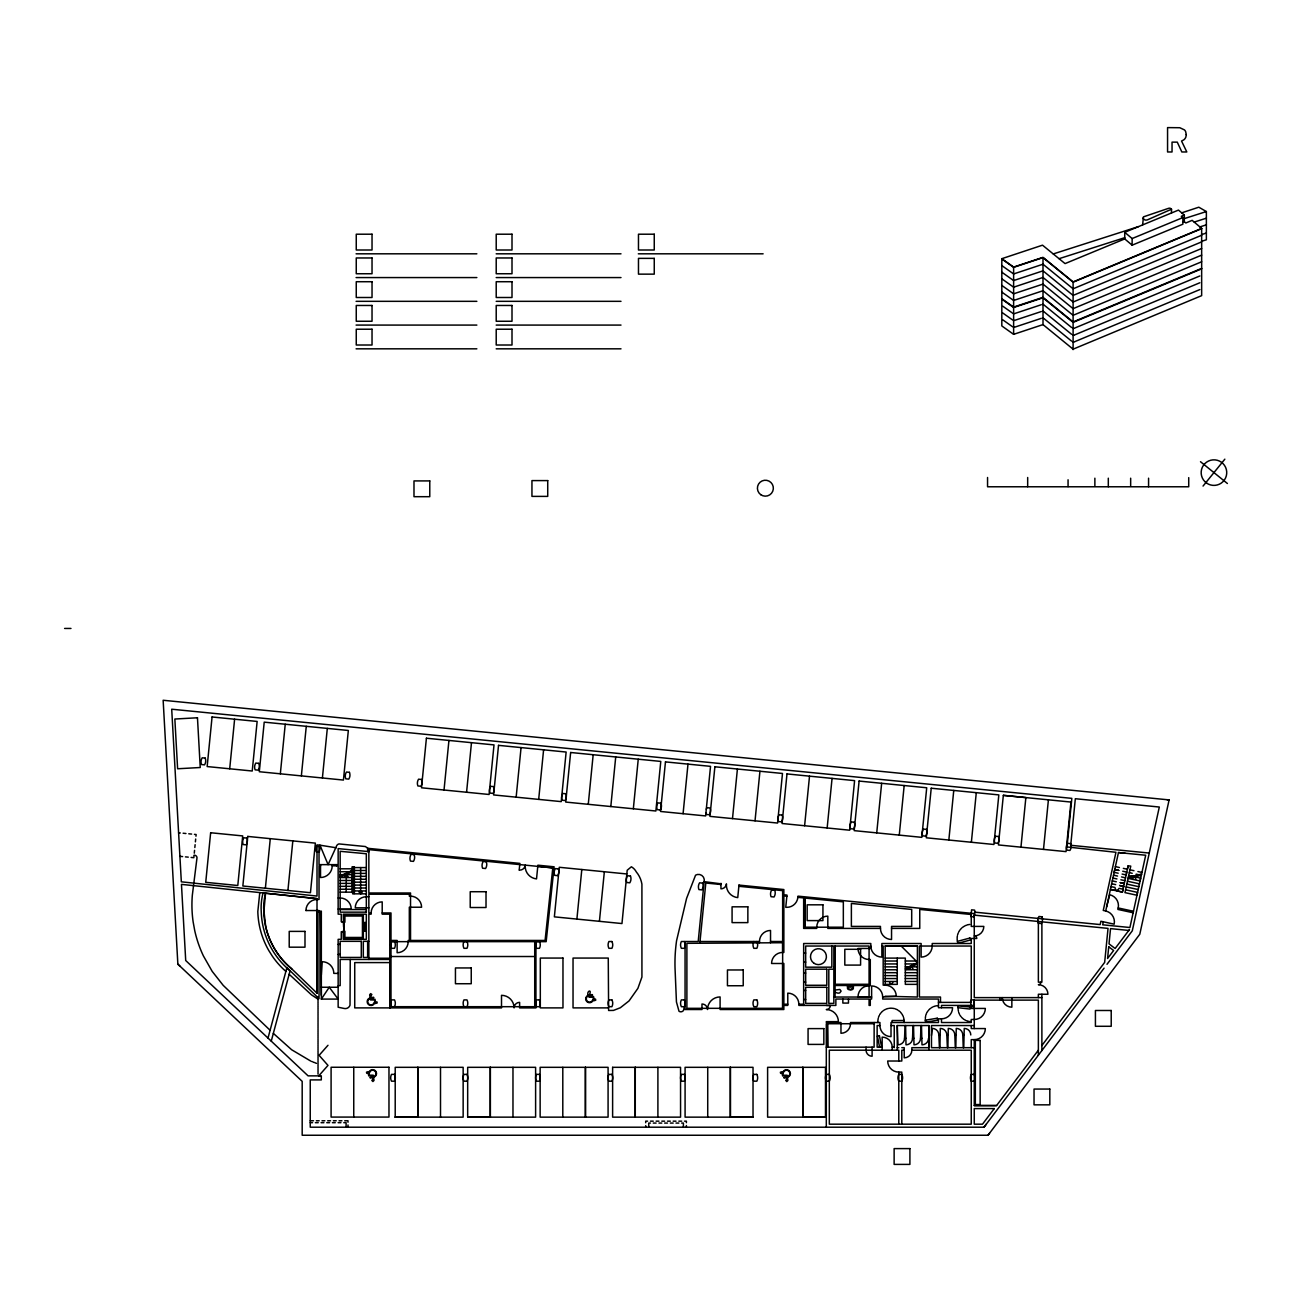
<?xml version="1.0" encoding="UTF-8"?>
<svg xmlns="http://www.w3.org/2000/svg" width="1292" height="1292" viewBox="0 0 1292 1292"><rect width="100%" height="100%" fill="white"/><g stroke="black" fill="none" stroke-linecap="round" stroke-linejoin="round"><path stroke-width="1.5" d="M305.946 910.537L319.027 910.537L319.027 998.635L290.102 970.777A79.813 79.813 0 0 1 261.275 912.717L261.113 908.26A61.951 61.951 0 0 1 263.116 892.627L265.554 893.257A59.432 59.432 0 0 0 263.633 908.26L265.732 926.816A77.375 77.375 0 0 0 277.263 953.012A77.181 77.181 0 0 0 291.782 968.887L317.008 993.209L317.008 910.537M320.529 864.639L320.529 877.51A11.66 11.66 0 0 0 332.205 865.834L332.205 864.639M368.85 849.619L368.85 892.998L410.533 892.998L410.533 940.447L545.079 940.447L552.798 867.869L368.85 849.619L368.85 851.622L367.639 851.622L367.639 848.295L519.868 863.395L519.19 870.114M395.207 1117.144L395.207 1067.321L463.15 1067.321L463.15 1117.144L395.207 1117.144L417.849 1117.144L417.849 1067.321L417.849 1117.144M467.672 1117.144L467.672 1067.321L535.615 1067.321L535.615 1117.144L467.672 1117.144L490.314 1117.144L490.314 1067.321L490.314 1117.144M562.795 1117.144L608.08 1117.144L608.08 1067.321L540.137 1067.321L540.137 1117.144L562.795 1117.144L562.795 1067.321M707.725 1117.144L707.725 1067.321M730.368 1117.144L730.368 1067.321L730.368 1117.144L753.026 1117.144L753.026 1067.321L685.083 1067.321L685.083 1117.144L753.026 1117.144M770.533 942.724L770.533 930.45A11.063 11.063 0 0 0 759.47 941.513L759.47 942.724M787.781 1004.207L783.856 1004.207L783.856 963.493L771.566 963.493A11.063 11.063 0 0 1 782.645 952.43L782.645 942.724L686.892 943.322L686.892 1008.325L782.645 1008.325L782.645 942.724M802.849 1117.144L802.849 1067.321L802.849 1117.144L825.491 1117.144L825.491 1067.321L767.61 1067.321L767.61 1117.144L825.491 1117.144M804.868 927.204L804.868 898.053L843.337 901.848L843.337 927.204L804.868 927.204L804.868 898.053M827.51 1047.182L827.51 1023.732L874.151 1023.732M835.052 984.278L835.068 946.035L869.08 946.035L869.08 984.278L835.052 984.278L835.068 946.035M901.8 1047.683L904.222 1047.683L904.222 1057.841A7.639 7.639 0 0 0 911.861 1050.202L911.861 1047.683L928.964 1047.683L928.964 1025.541L897.262 1025.541L898.005 1044.824A6.541 6.541 0 0 0 904.545 1038.284L905.094 1025.541M905.595 1025.541L905.999 1044.824A6.541 6.541 0 0 0 912.54 1038.284L913.04 1025.541M920.986 1025.541L920.534 1038.284A6.541 6.541 0 0 1 913.993 1044.824L913.541 1025.541M963.751 1047.683L964.252 1028.416A6.541 6.541 0 0 1 970.793 1034.957L970.793 1034.957M971.245 1006.694L974.265 1006.694L974.249 999.895L971.261 999.895L970.647 1001.478L971.245 1008.438L985.328 1008.438A11.063 11.063 0 0 1 974.265 1019.501L971.245 1019.501L971.245 1022.521L941.497 1022.521L941.497 1018.807A11.047 11.047 0 0 0 952.559 1007.728L938.476 1007.728L938.476 999.039L882.694 999.039L882.694 997.036A11.063 11.063 0 0 0 871.616 985.957L871.616 999.039L870.291 999.039L870.291 1005.418L869.08 1005.418L869.08 999.039L835.859 999.039L835.859 1005.418L798.86 1005.418L798.86 1004.207A11.063 11.063 0 0 0 787.781 993.144L787.781 1005.418L783.856 1005.418L783.856 1009.52L720.096 1009.52L720.096 996.939A12.565 12.565 0 0 0 707.515 1009.52A5.523 5.523 0 0 0 701.976 1003.997L701.976 1009.52L685.067 1009.52L685.067 941.513L698.197 941.513L704.124 881.645A5.814 5.814 0 0 0 697.373 874.49L695.564 875.185L686.585 898.392L676.572 940.705A158.835 158.835 0 0 0 675.07 969L676.443 1001.962L679.011 1011.265A3.278 3.278 0 0 0 683.565 1010.36L684.066 1007.889M1184.312 215.053L1181.324 216.297L1182.858 217.589L1182.858 224.21L1132.131 245.173L1132.131 238.552L1124.734 232.302L1178.466 210.095L1184.312 215.053L1184.312 221.675L1185.83 222.983L1192.145 220.351L1201.657 228.393L1201.657 295.642L1073.103 349.179L1042.999 324.599L1042.999 298.226M928.867 1050.202L928.964 1025.541M850.233 986.587L850.588 986.587M877.914 1020.26L878.253 1018.29M877.882 1022.521L877.898 1021.261M346.143 892.158L346.401 874.652L348.065 876.525M958.131 1008.341L958.179 1006.71M958.115 1009.359L958.454 1011.329M957.146 937.879L957.356 935.893M957.114 938.88L957.34 940.883M1142.612 224.921L1143.468 216.846L1168.339 208.4A3.763 3.763 0 0 1 1170.084 208.222L1171.505 209.078L1171.521 212.97M1171.521 209.207L1147.248 219.931A6.169 6.169 0 0 1 1144.954 219.995L1142.629 218.186M626.878 873.973L559.274 867.287L554.365 916.852L621.969 923.554L627.201 870.243L631.384 866.787A12.823 12.823 0 0 1 636.262 871.858A25.662 25.662 0 0 1 641.914 884.148L641.93 977.027L637.893 988.348L629.059 1000.896L620.322 1007.76L613.474 1010.409L608.613 1010.489L608.257 958.066L573.034 958.066L573.034 1007.889L608.257 1007.889M320.416 846.825L319.302 851.945L316.314 851.654A7.381 7.381 0 0 1 316.992 844.887L319.964 845.178L328.087 864.639L336.34 846.502A3.666 3.666 0 0 1 338.988 843.918L365.41 846.535L367.978 848.505L368.85 851.622L338.149 848.586L338.149 864.639L319.027 864.639L319.027 846.583L317.008 846.583L317.008 896.067L181.332 881.822L171.707 709.211L1071.827 798.359L1067.014 846.938L1115.949 852.3L1103.255 910.44L1105.71 910.989A11.095 11.095 0 0 1 1114.156 924.168L1100.881 921.261L1100.17 924.571L974.992 912.168L974.265 916.189M720.904 883.809L704.124 881.645M891.545 928.415L919.759 928.415L919.759 909.423L970.55 914.429L970.663 913.234L797.988 896.147L797.875 897.359A11.063 11.063 0 0 1 786.844 907.339L785.762 907.275L786.973 895.065L783.856 894.758L783.856 889.542L738.976 885.085L738.862 886.296L782.645 890.624L782.645 941.513L770.533 941.513M193.994 855.998L193.832 857.694L191.103 857.436M194.285 853.172L194.559 850.346M194.834 847.52L195.124 844.693M195.399 841.867L195.673 839.041M195.964 836.215L196.126 834.519L194.43 834.357M229.701 768.788L234.611 719.208M265.377 888.234L270.286 838.653M280.332 773.811L285.241 724.231M287.922 890.463L292.832 840.898M301.359 775.894L343.43 780.061L348.339 730.481L264.214 722.147L259.304 771.728L301.359 775.894L306.269 726.314M322.402 777.978L327.312 728.397M444.028 790.026L448.938 740.445M466.573 792.254L471.483 742.674M516.154 797.164L521.064 747.583M538.683 799.393L543.593 749.812M576.894 919.096L581.804 869.516M588.264 804.302L593.173 754.722M599.423 921.325L604.349 871.745M610.809 806.531L615.719 756.967M633.338 808.776L638.248 759.195M683.08 813.702L687.99 764.121M699.828 943.322L705.803 883.017L720.839 884.503M720.952 883.308L720.952 888.848A5.539 5.539 0 0 0 726.459 883.857L726.395 884.939A12.581 12.581 0 0 0 737.748 897.617L738.976 885.085M732.499 818.595L737.409 769.015M755.029 820.824L759.938 771.243M804.609 825.733L809.519 776.153M827.155 827.962L832.064 778.382M876.735 832.872L881.645 783.291M899.264 835.117L904.174 785.536M948.845 840.026L953.754 790.446M971.374 842.255L976.284 792.674M1003.335 795.355L998.425 844.936L1066.029 851.622L1070.939 802.057L1003.335 795.355L1025.864 797.584L1020.955 847.164M1043.5 849.393L1048.41 799.813M925.314 1018.225L925.605 1016.223M259.773 892.643L257.819 911.554A82.623 82.623 0 0 0 268.736 950.444L272.354 956.193A82.462 82.462 0 0 0 285.871 971.406M1114.77 869.484L1118.791 870.372L1114.77 869.484L1114.14 872.342L1118.178 873.214M1114.431 890.333L1110.409 889.445L1122.409 892.078L1123.652 886.36L1119.615 885.488L1123.652 886.36M1141.547 874.232L1128.304 877.3L1130.758 866.108L1128.126 865.834L1127.383 869.258L1123.346 868.369M1125.59 889.768L1137.574 892.401L1136.96 895.243L1124.961 892.627L1128.078 878.366L1141.321 875.282M1103.352 921.794L1102.69 924.814L1129.919 927.511L1145.697 855.239L1118.468 852.542L1105.71 910.989M1106.582 906.968L1109.747 894.775A11.111 11.111 0 0 1 1118.21 907.953L1117.887 909.439L1133.132 912.766M1128.126 865.85L1122.409 892.078L1118.371 891.189M1169.115 799.909L1139.786 934.245L988.025 1135.248L302.183 1135.248L302.183 1081.356L177.86 964.171L163.147 700.264L1169.115 799.909L1167.08 799.716M878.479 1017.305L879.271 1015.464M957.582 934.907L958.212 933.002M268.009 1038.074L286.905 967.563M271.255 1041.142L290.102 970.777L286.808 967.886M925.799 1015.237L926.526 1013.364M958.648 932.097L959.681 930.385M879.707 1014.559L880.902 1012.944M661.262 804.351L660.939 803.188L657.951 802.897A7.381 7.381 0 0 0 657.289 809.664L660.277 809.971L660.81 808.889M706.288 809.212L707.047 807.694L710.019 807.985A7.397 7.397 0 0 1 709.356 814.751L706.385 814.461L705.933 812.83M926.962 1012.46L928.076 1010.78M321.337 999.087L329.25 987.249L338.149 999.087L321.337 999.087L321.337 911.151L319.027 911.151M960.279 929.578L961.652 928.124M305.946 910.537A11.047 11.047 0 0 1 317.008 899.474L317.008 898.586L181.461 884.374L185.709 960.521L308.094 1075.865L321.304 1075.865L321.304 1079.902L310.241 1079.902L310.241 1127.205L984.003 1127.205L986.281 1124.185M988.025 1135.248L989.543 1133.245M971.245 1025.541L971.245 1028.561L985.328 1028.561A11.047 11.047 0 0 1 974.265 1039.64L974.265 1105.564L996.568 1105.564L1038.364 1050.186M1041.885 1045.519L1104.66 962.378L1108.035 928.383L974.701 915.172L973.926 916.884L970.938 916.593L971.6 909.826L974.588 910.117L975.024 911.764M1129.483 929.513L1115.141 948.489L1109.021 943.871L1110.539 928.625L1129.256 930.482M984.003 1127.205L1104.095 968.144M1107.002 964.3L1132.293 930.805L1159.312 807.032L1075.332 798.714L1070.713 845.291L1149.25 853.059M881.515 1012.153L883.066 1010.861M1203.046 486.067L1224.848 459.161M358.966 891.964L360.63 893.838L362.293 891.964M327.99 1045.276L319.108 1055.338L327.99 1065.399L319.108 1075.461M344.738 876.525L346.401 874.652M892.885 982.501L891.222 984.375L889.558 982.501M909.697 968.774L911.361 966.901L913.024 968.774M928.706 1010.021L930.159 1008.616M962.411 927.462L964.058 926.332M1118.436 889.284L1116.401 890.753L1115.19 888.557M1132.664 878.302L1134.699 876.832L1140.691 878.14L1140.077 880.982L1128.078 878.366M930.967 1008.035L932.695 1006.985M964.946 925.831L966.804 925.088M883.841 1010.231L885.634 1009.31M905.321 968.645L917.401 962.815L905.321 968.645L905.321 958.099L885.182 958.115M917.401 984.359L905.321 984.359L905.321 969.775L917.401 963.929M352.102 870.614L340.167 876.202L352.102 870.614L352.102 866.803L354.396 866.803L354.379 893.838L366.33 893.838M340.167 877.316L352.102 871.729L352.102 892.158L340.167 892.158M1201.657 228.393L1073.103 281.914L1042.999 257.35L1013.622 267.073L1001.817 258.691L1001.817 325.939L1013.622 334.337L1042.999 324.599M1001.817 258.965L1013.622 267.347L1042.999 257.625L1073.103 282.189L1201.657 228.668M1201.657 235.257L1073.103 288.794L1042.999 264.214L1013.622 273.952L1001.817 265.571M1201.657 241.879L1073.103 295.416L1042.999 270.835L1013.622 280.574L1001.817 272.192M1201.657 248.5L1073.103 302.021L1042.999 277.457L1013.622 287.195L1001.817 278.797M1201.657 255.138L1073.103 308.659L1042.999 284.095L1013.622 293.833L1001.817 285.435M1201.657 261.775L1073.103 315.313L1042.999 290.732L1013.622 300.471L1001.817 292.073M1201.657 268.397L1073.103 321.918L1042.999 297.354L1042.999 257.625M1001.817 299.146L1013.622 307.528L1042.999 297.806L1073.103 322.37L1201.657 268.849M1073.7 328.491L1072.602 328.329M1074.298 328.233L1199.864 275.955M1073.7 335.306L1072.602 335.145M1074.298 335.048L1199.864 282.754M1073.7 342.105L1072.602 341.96M1074.298 341.863L1199.864 289.57M1132.131 245.173L1124.734 238.923L1065.06 263.6L1042.515 245.173L1001.817 258.691M1132.131 238.552L1182.858 217.589M1182.858 222.289L1184.312 221.675M933.615 1006.613L935.521 1005.967M1201.528 234.643L1206.373 233.028M1001.817 298.694L1013.622 307.076L1042.999 297.354M1014.834 313.488L1041.158 304.767M1014.236 313.698L1013.089 313.52M1014.834 320.303L1041.158 311.582M1014.236 320.513L1013.089 320.335M1042.386 311.178L1043.5 311.388M1014.834 327.118L1041.158 318.397M1014.236 327.312L1013.089 327.151M1181.696 212.841L1198.814 207.205L1206.373 211.549L1206.373 239.779L1201.657 241.297M1042.386 304.363L1043.5 304.573M1042.386 317.993L1043.5 318.187M1053.255 253.943L1138.478 226.617M1059.052 258.691L1124.734 237.68M1184.312 218.606L1206.373 211.549M1194.196 222.079L1206.373 218.186M1199.897 226.907L1206.389 224.824M967.756 924.781L969.727 924.442M886.554 1008.907L888.508 1008.406M1128.304 877.284L1141.547 874.199M370.885 995.809L371.854 994.501L370.659 993.613L369.673 994.759L370.481 999.943L374.405 999.976L375.374 1003.529L377.199 1002.963L376.925 1001.849L375.633 1002.124L374.922 999.217L371.321 999.201L371.095 998.07L373.856 997.456L370.965 997.44L370.626 995.825M372.92 1079.337L371.821 1080.435L372.92 1081.533L374.034 1080.435L373.226 1075.202L369.302 1075.186L368.333 1071.617L366.492 1072.182L366.767 1073.297L368.058 1073.022L368.785 1075.929L372.387 1075.945L372.613 1077.076L369.851 1077.706L372.742 1077.706L373.065 1079.321M786.796 1079.385L785.697 1080.37L786.796 1081.598L787.91 1080.483L787.103 1075.251L783.162 1075.235L782.193 1071.682L780.368 1072.231L780.643 1073.361L781.935 1073.071L782.645 1075.978L786.263 1075.994L786.489 1077.124L783.727 1077.754L786.618 1077.754L786.941 1079.385M936.522 1005.838L938.476 1005.628M889.494 1008.244L891.496 1008.164M321.337 974.911L322.144 961.716A11.66 11.66 0 0 1 333.82 973.393L338.149 973.393M356.091 253.813L476.861 253.813M496.193 253.813L621 253.813M638.313 253.813L763.12 253.813M356.091 277.57L476.861 277.57M496.193 277.57L621 277.57M356.091 301.327L476.861 301.327M496.193 301.327L621 301.327M356.091 325.083L476.861 325.083M496.193 325.083L621 325.083M356.091 348.824L476.861 348.824M496.193 348.824L621 348.824M64.6 628.445L70.979 628.445M320.529 865.834L319.027 865.834L319.027 899.474L317.008 899.474M332.205 865.834L338.149 865.834L338.149 914.171L341.266 914.171L341.266 921.713L343.607 921.713L343.93 931.774M354.379 867.578L366.33 867.578M340.167 868.805L352.102 868.805M354.379 870.501L366.33 870.501M340.167 871.729L349.728 871.729M354.379 873.408L366.33 873.408M340.167 874.652L343.494 874.652M345.868 874.652L352.102 874.652M354.379 876.331L366.33 876.331M340.167 877.559L352.102 877.559M354.379 879.254L366.33 879.254M340.167 880.482L352.102 880.482M354.379 882.161L366.33 882.161M340.167 883.405L352.102 883.405M354.379 885.085L366.33 885.085M340.167 886.328L352.102 886.328M354.379 888.008L366.33 888.008M340.167 889.235L352.102 889.235M354.379 890.931L366.33 890.931M368.85 896.745L366.33 896.745A11.047 11.047 0 0 0 355.268 907.824L368.85 907.824M338.149 897.988L340.167 897.988A11.063 11.063 0 0 1 351.23 909.067L338.149 909.067M340.167 909.568L366.33 909.568M319.027 911.942L320.529 911.942L321.337 995.244M368.85 958.244L389.78 958.244L389.78 914.171L382.206 914.171L382.206 901.881A11.063 11.063 0 0 0 371.127 912.959L368.85 912.959L368.85 894.209L409.322 894.209L409.322 896.163L410.533 896.163A11.063 11.063 0 0 1 421.596 907.226L409.322 907.226L409.322 940.447L408.191 940.447L408.191 941.658A11.063 11.063 0 0 1 397.129 952.721L397.129 940.447L390.991 940.447L390.991 912.959L382.206 912.959M343.188 922.213L341.669 921.713M344.043 922.213L344.899 922.213L344.899 916.028L362.454 916.028L362.454 937.459L344.899 937.459L344.899 931.274L344.043 931.274M364.328 922.73L365.361 922.73M343.607 926.978L343.284 914.171L366.33 914.171L366.33 939.332L343.284 939.332L343.188 931.274L341.669 931.774M880.466 928.415L880.466 926.412L851.38 926.412L851.38 903.463L911.7 909.439L911.7 926.412L891.545 926.412L891.545 939.494A11.063 11.063 0 0 1 880.466 928.415L827.817 928.415L827.817 916.141A11.063 11.063 0 0 0 816.738 927.204L816.738 928.415L803.656 928.415L803.656 897.924L797.875 897.359M364.328 930.773L365.361 930.773M343.284 931.774L341.266 931.774L341.266 939.332L338.149 939.332L338.149 985.618L340.167 985.618L340.167 959.455L389.78 959.455L389.78 1007.905M368.85 941.335L363.31 941.335L363.31 957.437L368.85 957.437M759.47 941.513L700.022 941.513L700.022 942.724M338.149 944.355L340.167 944.355M882.694 997.036L896.26 996.229A11.063 11.063 0 0 0 885.182 985.166L885.182 946.002L917.401 946.019L917.401 997.036L885.182 996.229M1041.885 997.618L974.265 997.618L974.265 913.46L971.245 913.46L971.245 926.412L983.826 926.412A9.561 9.561 0 0 1 974.265 935.957A2.519 2.519 0 0 1 976.784 938.476L971.245 938.476L971.245 943.515L932.21 943.515L932.194 946.035A11.063 11.063 0 0 1 921.131 957.097L921.131 943.515L881.871 943.515L881.871 957.097A11.063 11.063 0 0 1 870.808 946.035L870.291 948.441L858.001 948.441A11.063 11.063 0 0 0 869.08 959.52L870.291 959.52L870.291 985.715L869.08 985.715A11.063 11.063 0 0 0 858.017 996.778L870.291 997.036M881.871 946.035L883.179 946.035L883.179 985.166L885.182 985.166M885.182 946.035L917.401 946.035M782.645 952.43L783.856 952.43L783.856 895.97L786.86 896.26M803.656 953.076L805.675 953.076M338.149 954.417L340.167 954.417M390.991 956.516L534.726 956.516M905.321 961.006L917.401 961.006M885.182 961.022L897.262 961.022M803.656 962.136L805.675 962.136M885.182 963.945L897.262 963.945M905.321 963.929L915.075 963.929M885.182 966.868L897.262 966.868M905.321 966.852L909.035 966.852M911.361 966.852L917.401 966.852M885.182 969.791L897.262 969.791M905.321 969.775L917.401 969.775M885.182 972.698L897.262 972.698M905.321 972.682L917.401 972.682M803.656 973.086L805.675 973.086M885.182 975.622L897.262 975.622M905.321 975.605L917.401 975.605M885.182 978.545L897.262 978.545M905.321 978.529L917.401 978.529M885.182 981.468L897.262 981.468M905.321 981.452L917.401 981.452M803.656 982.146L805.675 982.146M885.182 984.375L897.262 984.375L897.262 958.115M321.337 987.249L338.149 987.249M835.068 990.06L839.865 989.446L841.092 991.126L839.865 992.789A3.682 3.682 0 0 1 837.329 992.999L835.068 992.175M803.656 990.447L805.675 990.447M871.616 997.036L833.857 997.036L835.068 997.036L835.068 985.489L869.08 985.489L869.08 997.036M803.656 999.507L805.675 999.507M938.476 1002.398L971.245 1002.398L971.245 946.035L919.403 946.035L919.403 997.036L940.495 997.036L940.495 1002.398M798.86 1004.207L803.656 1004.207M974.265 1005.418L941.497 1005.418L941.497 1007.728M941.497 1018.807L938.476 1018.807L938.476 1022.521L891.012 1022.521L891.012 1036.62A11.063 11.063 0 0 1 879.933 1025.541L879.933 1022.521L850.507 1022.521L850.507 1023.732A9.545 9.545 0 0 1 840.963 1033.277L840.963 1022.521L827.51 1022.521L827.51 1021.649M879.933 1025.541L877.139 1025.541L877.139 1047.182L882.161 1047.182M891.012 1025.541L894.242 1025.541L894.242 1047.683M974.265 1025.541L931.484 1025.541L931.484 1047.683L974.265 1047.683M931.484 1035.457L932.291 1028.416A6.541 6.541 0 0 1 938.832 1034.957L940.285 1034.957M939.93 1047.683L940.285 1028.416A6.541 6.541 0 0 1 946.826 1034.957L948.28 1034.957M947.876 1047.683L948.28 1028.416A6.541 6.541 0 0 1 954.82 1034.957L956.258 1034.957M955.805 1047.683L956.258 1028.416A6.541 6.541 0 0 1 962.798 1034.957L964.252 1034.957M904.545 1038.284L905.999 1038.284M912.54 1038.284L913.993 1038.284M920.534 1038.284L921.987 1038.284M928.528 1038.284L928.528 1038.284A6.541 6.541 0 0 1 921.987 1044.824L921.487 1025.541M974.265 1039.64L971.245 1039.64L971.245 1047.683M826.299 1047.182L874.119 1047.182L874.151 1022.521M882.161 1050.202L882.161 1037.121A10.061 10.061 0 0 1 892.223 1047.182L894.242 1047.182M897.262 1047.683L898.78 1047.683M904.222 1050.202L901.8 1050.202L901.8 1061.023L887.701 1061.023A11.063 11.063 0 0 0 898.78 1072.102L901.8 1072.102L901.8 1124.185M911.861 1050.202L971.245 1050.202L971.245 1124.185L829.319 1124.185L829.319 1050.202L898.78 1050.202L898.78 1061.023M974.265 1105.564L996.568 1105.564M310.241 1120.762L313.504 1120.762M316.346 1120.762L319.172 1120.762M322.015 1120.762L324.857 1120.762M327.7 1120.762L330.542 1120.762M333.384 1120.762L336.227 1120.762M339.069 1120.762L341.912 1120.762M344.738 1120.762L348 1120.762L348 1122.231M647.599 1121.165L645.709 1121.165L645.709 1122.764M650.441 1121.165L653.268 1121.165M656.11 1121.165L658.952 1121.165M661.795 1121.165L664.637 1121.165M667.48 1121.165L670.322 1121.165M673.164 1121.165L676.007 1121.165M678.833 1121.165L681.675 1121.165M684.518 1121.165L686.391 1121.165L686.391 1122.683M310.241 1122.683L312.535 1122.683M315.377 1122.683L318.22 1122.683M321.062 1122.683L323.904 1122.683M326.747 1122.683L329.589 1122.683M332.415 1122.683L335.258 1122.683M338.1 1122.683L340.943 1122.683M343.785 1122.683L346.095 1122.683L346.095 1126.43M650.441 1123.071L648.729 1123.071L648.729 1127.205M653.268 1123.071L656.11 1123.071M658.952 1123.071L661.795 1123.071M664.637 1123.071L667.48 1123.071M670.322 1123.071L673.164 1123.071M676.007 1123.071L678.833 1123.071M681.675 1123.071L683.387 1123.071L683.387 1126.818M519.432 870.13L519.739 870.13A5.539 5.539 0 0 0 525.246 865.139L525.198 866.383A12.581 12.581 0 0 0 536.535 878.899L537.892 865.188L554.123 866.803L546.161 941.658L535.938 941.658L535.938 1007.905L519.626 1007.905L519.626 1002.366A5.523 5.523 0 0 0 514.087 1007.905A12.565 12.565 0 0 0 501.506 995.324L501.506 1007.905L354.735 1007.889L354.735 962.588L389.958 962.588L389.958 1007.889M1118.468 852.542L1125.057 853.204M183.125 833.227L185.951 833.518M188.777 833.792L191.604 834.067M185.45 856.871L188.277 857.145M179.911 856.321L182.624 856.596M537.779 866.383L552.798 867.885M178.587 832.775L180.299 832.952M969.614 1021.439L971.245 1021.617M968.612 1021.342L966.707 1020.745M319.964 845.178L336.211 847.778M892.497 1008.244L894.484 1008.6M1115.384 866.641L1119.421 867.513M1129.935 869.807L1133.972 870.695M1137.913 871.551L1141.934 872.439M1129.321 872.665L1132.212 873.295M1122.732 871.228L1126.769 872.1L1126.139 874.959L1122.102 874.07M1136.136 874.151L1139.027 874.781M1128.691 875.524L1132.406 876.331M1113.526 875.185L1117.548 876.073M1121.488 876.929L1125.51 877.817M1112.897 878.043L1116.934 878.931M1120.858 879.787L1124.896 880.659M1127.448 881.225L1139.447 883.841M1112.267 880.902L1116.304 881.774M1126.834 884.067L1138.817 886.7M1111.653 883.744L1115.69 884.632M1126.204 886.926L1138.204 889.542M1111.023 886.603L1115.061 887.475M1119.001 888.331L1123.023 889.219M1118.21 907.953L1133.455 911.28M310.855 1061.136L291.669 1049.766L273.339 1033.374M311.792 1061.507L312.729 1061.879M315.523 1062.993L316.475 1063.364M313.665 1062.25L314.602 1062.622M895.421 1008.939L897.278 1009.714M964.01 1019.388L965.754 1020.405M318.026 999.152L311.485 994.856L289.166 974.281M898.118 1010.279L899.749 1011.442M1002.834 306.236L1012.121 312.825M1002.834 313.035L1012.121 319.641M1002.834 319.851L1012.121 326.456M1200.494 461.712L1227.4 483.499M1044.001 304.977L1071.601 327.506M1044.001 311.792L1071.601 334.321M1044.001 318.607L1071.601 341.136M961.7 1017.466L963.186 1018.839M177.86 964.171L179.976 966.174M270.093 1030.273L223.209 985.376L212.195 971.374L203.393 955.902A119.042 119.042 0 0 1 194.737 930.66L193.138 921.89A118.896 118.896 0 0 1 192.33 895.211L196.901 858.631A2.681 2.681 0 0 0 194.075 855.191M901.17 946.035L917.401 962.249M900.427 1012.185L901.751 1013.703M959.875 1015.076L961.038 1016.723M902.252 1014.575L903.189 1016.352M1134.699 876.832L1135.91 879.028M958.648 1012.314L959.439 1014.172M903.496 1017.305L903.98 1019.243M588.167 995.26L588.248 995.825A3.311 3.311 0 0 0 587.472 1001.413A3.311 3.311 0 0 0 592.818 999.588L593.351 999.717A3.86 3.86 0 0 1 587.069 1001.801A3.86 3.86 0 0 1 588.167 995.26M904.077 1020.244L904.19 1021.504M925.363 1019.226L925.508 1021.181M827.51 1023.732L827.817 1047.182M833.857 967.175L833.857 969.178L828.818 969.178L828.818 1003.399L833.857 1003.399L833.857 946.035L805.675 946.035L805.675 967.175L831.838 967.175L831.838 946.035M1188.721 477.636L1188.721 486.777L987.556 486.777L987.556 477.491M1148.572 478.185L1148.572 486.729M1130.661 478.202L1130.661 485.792M1124.734 232.302L1124.734 238.923M1108.31 478.185L1108.31 486.729M1094.873 478.202L1094.873 485.792M1073.103 282.189L1073.103 322.37M1073.103 322.806L1073.103 349.631M1068.064 479.784L1068.064 486.616M1041.885 921.826L1041.885 982.178L1038.364 982.178L1038.364 921.487M1041.885 994.259L1041.885 1050.541M1038.364 997.618L1038.364 994.259L1047.925 994.259A9.561 9.561 0 0 0 1038.364 984.698A2.519 2.519 0 0 0 1040.884 982.178M1038.364 1055.209L1038.364 1000.121L974.265 1000.137L974.265 1028.561M1027.673 477.491L1027.673 486.713M1013.622 267.347L1013.622 307.076M1013.622 307.964L1013.622 334.337M1011.846 997.618L1011.846 1007.179A9.561 9.561 0 0 1 1002.285 997.618L1002.269 997.876A2.519 2.519 0 0 1 999.782 1000.121L999.782 997.618M970.647 1001.478L970.647 1002.398M963.251 1047.683L962.798 1034.957M955.305 1047.683L954.82 1034.957M947.375 1047.683L946.826 1034.957M939.429 1047.683L938.832 1034.957M904.19 1022.521L904.19 1020.518L892.11 1020.518L892.11 1022.521M898.78 1072.102L898.78 1124.185M897.262 1025.541L897.262 1050.202M892.223 1047.182L892.223 1050.202M872.1 1047.182L872.1 1056.242A6.04 6.04 0 0 1 866.06 1050.202L866.06 1047.182M870.808 946.035L870.808 943.515L803.656 943.515L803.656 1005.418M853.431 985.489L853.318 988.461A1.89 1.89 0 0 1 852.752 989.284L852.478 989.462A4.199 4.199 0 0 1 850.411 990.011L848.359 989.462A1.873 1.873 0 0 1 847.52 988.461L847.391 985.489M848.473 999.039L848.473 1003.077L842.852 1003.077L842.852 999.039M826.299 1005.418L830.336 1005.547A4.021 4.021 0 0 1 826.299 1009.569A12.064 12.064 0 0 1 838.379 1021.649L826.299 1021.649L826.299 1022.521M826.299 1023.732L826.299 1127.205M782.645 963.493L782.645 1008.325M686.391 1125.526L686.391 1127.06M657.903 1067.321L657.903 1117.144M645.709 1125.607L645.709 1127.205M512.972 1067.321L512.972 1117.144M440.507 1067.321L440.507 1117.144M371.127 912.959L371.127 914.171L368.85 914.171L368.85 959.455M367.639 941.335L367.639 957.437M365.361 922.391L365.361 931.096M364.328 922.391L364.328 931.096M360.63 867.578L360.63 893.838M353.75 1067.257L353.75 1117.079M350.261 959.455L350.019 1005.192A4.942 4.942 0 0 1 344.253 1008.487L338.149 1007.227L338.149 985.893M348 1124.961L348 1126.43M336.534 864.639L336.534 865.834M320.028 1075.865L318.817 1075.865M318.026 996.649L318.026 997.65M318.026 998.668L318.026 999.669M318.026 1000.686L318.026 1001.688M318.026 1002.689L318.026 1003.69M318.026 1004.708L318.026 1005.709M318.026 1006.71L318.026 1007.728M318.026 1008.729L318.026 1009.73M318.026 1010.748L318.026 1011.749M318.026 1012.75L318.026 1013.768M318.026 1014.769L318.026 1015.77M318.026 1016.788L318.026 1017.789M318.026 1018.79L318.026 1019.808M318.026 1020.809L318.026 1021.811M318.026 1022.828L318.026 1023.829M318.026 1024.831L318.026 1025.848M318.026 1026.849L318.026 1027.851M318.026 1028.868L318.026 1029.869M318.026 1030.871L318.026 1031.872M318.026 1032.889L318.026 1033.891M318.026 1034.892L318.026 1035.909M318.026 1036.911L318.026 1037.912M318.026 1038.929L318.026 1039.931M318.026 1040.932L318.026 1041.95M318.026 1042.951L318.026 1043.952M318.026 1044.97L318.026 1045.971M318.026 1046.972L318.026 1047.99M318.026 1048.991L318.026 1049.992M318.026 1051.01L318.026 1052.011M318.026 1053.012L318.026 1054.03M318.026 1055.031L318.026 1056.032M318.026 1057.05L318.026 1058.051M318.026 1059.052L318.026 1060.054M318.026 1061.071L318.026 1062.072M318.026 1063.09L318.026 1064.091M318.026 1065.092L318.026 1066.11M318.026 1067.111L318.026 1068.113M318.026 1069.114L318.026 1070.131M318.026 1071.133L318.026 1072.134M318.026 1073.151L318.026 1074.153M317.008 993.209L317.008 898.699L265.554 893.257L263.794 912.572A77.278 77.278 0 0 0 291.782 968.887M394.496 1006.694A7.381 7.381 0 0 0 394.496 999.895L391.508 999.895A7.381 7.381 0 0 0 391.508 1006.694M466.961 1006.694A7.381 7.381 0 0 0 466.961 999.895L463.973 999.895A7.381 7.381 0 0 0 463.973 1006.694M660.939 803.188A7.381 7.381 0 0 1 660.277 809.971M756.837 941.513A7.381 7.381 0 0 1 756.837 948.312L753.85 948.312A7.381 7.381 0 0 1 753.85 941.513M585.438 1067.321L585.438 1117.144L585.438 1067.321M612.618 1067.321L612.618 1117.144L680.561 1117.144L680.545 1067.321L612.618 1067.321M635.26 1067.321L635.26 1117.144L635.26 1067.321M592.414 994.678L589.637 995.292L589.879 996.423L593.48 996.439L594.191 999.346L595.483 999.071L595.757 1000.186L593.932 1000.751L592.963 997.198L589.023 997.182C584.856 991.626 592.527 987.912 589.507 994.662L592.414 994.678M848.053 987.33L848.666 988.864A3.553 3.553 0 0 0 852.171 988.864L852.171 986.523L848.053 987.33M1186.25 134.594L1185.911 136.871A6.234 6.234 0 0 1 1183.86 139.811L1181.55 141.054L1186.815 151.971L1181.841 151.971L1177.27 142.136L1172.038 142.136L1172.038 151.971L1167.564 151.971L1167.564 127.601L1179.822 127.73L1184.473 129.911A6.056 6.056 0 0 1 1185.652 131.639L1186.25 134.594M212.066 716.979L207.156 766.56L252.231 771.017L257.14 721.437L212.066 716.979M210.644 832.742L205.735 882.323L237.793 885.504L242.702 835.924L210.644 832.742M247.757 836.425L242.848 886.005L310.451 892.707L315.361 843.127L247.757 836.425M426.408 738.216L421.499 787.781L489.103 794.483L494.012 744.903L426.408 738.216M498.518 745.355L493.609 794.935L561.229 801.621L566.138 752.041L498.518 745.355M570.644 752.493L565.735 802.074L655.868 811.005L660.777 761.424L570.644 752.493M665.461 761.892L660.551 811.473L705.626 815.93L710.535 766.35L665.461 761.892M714.88 766.786L709.954 816.366L777.574 823.052L782.484 773.472L714.88 766.786M786.99 773.924L782.08 823.505L849.684 830.207L854.593 780.626L786.99 773.924M859.099 781.062L854.19 830.643L921.794 837.345L926.719 787.765L859.099 781.062M931.225 788.217L926.299 837.797L993.919 844.483L998.829 794.903L931.225 788.217M1108.73 946.81L1107.567 958.519L1113.623 950.492L1108.73 946.81M970.292 1007.082L970.05 1009.084L958.066 1007.695L958.293 1005.709L970.292 1007.082M994.291 1108.584L982.501 1124.185L974.265 1124.185L974.265 1108.584L994.291 1108.584M969.969 938.008L957.34 941.4L957.856 943.338L970.502 939.962L969.969 938.008M879.4 1035.667L877.429 1036.055L879.513 1046.924L881.483 1046.536L879.4 1035.667M937.265 1018.209L925.347 1020.212L925.67 1022.198L937.588 1020.196L937.265 1018.209M197.466 717.771L174.856 719.03L177.618 768.772L200.244 767.513L197.466 717.771M372.031 234.207L356.253 234.207L356.253 250.002L372.031 250.002L372.031 234.207M512.003 234.207L496.209 234.207L496.209 250.002L512.003 250.002L512.003 234.207M654.253 234.207L638.474 234.207L638.474 250.002L654.253 250.002L654.253 234.207M372.031 257.964L356.253 257.964L356.253 273.743L372.031 273.743L372.031 257.964M512.003 257.964L496.209 257.964L496.209 273.743L512.003 273.743L512.003 257.964M654.253 258.368L638.474 258.368L638.474 274.146L654.253 274.146L654.253 258.368M372.031 281.721L356.253 281.721L356.253 297.499L372.031 297.499L372.031 281.721M512.003 281.721L496.209 281.721L496.209 297.499L512.003 297.499L512.003 281.721M372.031 305.461L356.253 305.461L356.253 321.256L372.031 321.256L372.031 305.461M512.003 305.461L496.209 305.461L496.209 321.256L512.003 321.256L512.003 305.461M372.031 329.218L356.253 329.218L356.253 345.012L372.031 345.012L372.031 329.218M512.003 329.218L496.209 329.218L496.209 345.012L512.003 345.012L512.003 329.218M547.727 480.592L531.949 480.592L531.949 496.386L547.727 496.386L547.727 480.592M429.768 480.915L413.989 480.915L413.989 496.693L429.768 496.693L429.768 480.915M353.846 867.336L352.635 867.336L352.635 893.838L353.846 893.838L353.846 867.336M486.018 891.722L470.223 891.722L470.223 907.517L486.018 907.517L486.018 891.722M822.939 904.82L807.161 904.82L807.161 920.598L822.939 920.598L822.939 904.82M747.858 906.822L732.08 906.822L732.08 922.617L747.858 922.617L747.858 906.822M366.33 912.152L340.167 912.152L340.167 851.315L366.33 853.754L366.33 912.152M363.31 915.172L344.043 915.172L344.043 938.315L363.31 938.315L363.31 915.172M304.993 931.387L289.214 931.387L289.214 947.181L304.993 947.181L304.993 931.387M361.292 941.335L340.167 941.335L340.167 957.437L361.292 957.437L361.292 941.335M394.496 941.513L391.508 941.513A7.381 7.381 0 0 0 391.508 948.312L394.496 948.312A7.381 7.381 0 0 0 394.496 941.513M466.961 941.513L463.973 941.513A7.381 7.381 0 0 0 463.973 948.312L466.961 948.312A7.397 7.397 0 0 0 466.961 941.513M539.442 941.513L536.438 941.513A7.381 7.381 0 0 0 536.438 948.312L539.442 948.312A7.381 7.381 0 0 0 539.442 941.513M611.907 941.513L608.92 941.513A7.381 7.381 0 0 0 608.92 948.312L611.907 948.312A7.381 7.381 0 0 0 611.907 941.513M684.372 941.513L681.385 941.513A7.381 7.381 0 0 0 681.385 948.312L684.372 948.312A7.397 7.397 0 0 0 684.372 941.513M534.726 941.642L390.991 941.658L390.991 1006.694L534.726 1006.694L534.726 941.642M860.585 949.297L844.807 949.297L844.807 965.092L860.585 965.092L860.585 949.297M562.973 958.066L540.314 958.066L540.314 1007.889L562.973 1007.889L562.973 958.066M471.241 967.95L455.446 967.95L455.446 983.729L471.241 983.729L471.241 967.95M826.815 969.178L805.675 969.178L805.675 985.279L826.799 985.279L826.799 969.178M743.223 969.969L727.444 969.969L727.444 985.748L743.223 985.748L743.223 969.969M826.815 987.298L805.675 987.298L805.675 1003.399L826.799 1003.399L826.799 987.298M539.442 999.895L536.438 999.895A7.381 7.381 0 0 0 536.438 1006.694L539.442 1006.694A7.381 7.381 0 0 0 539.442 999.895M611.907 999.895L608.92 999.895A7.381 7.381 0 0 0 608.92 1006.694L611.907 1006.694A7.381 7.381 0 0 0 611.907 999.895M684.372 999.895L681.385 999.895A7.381 7.381 0 0 0 681.385 1006.694L684.372 1006.694A7.381 7.381 0 0 0 684.372 999.895M756.837 999.895L753.85 999.895A7.381 7.381 0 0 0 753.85 1006.694L756.837 1006.694A7.381 7.381 0 0 0 756.837 999.895M1111.217 1010.489L1095.422 1010.489L1095.422 1026.284L1111.217 1026.284L1111.217 1010.489M823.844 1028.61L808.065 1028.61L808.065 1044.404L823.844 1044.404L823.844 1028.61M980.143 1040.399L975.331 1040.399L975.331 1104.563L980.143 1104.563L980.143 1040.399M388.973 1067.257L331.091 1067.257L331.091 1117.079L388.973 1117.079L388.973 1067.257M829.319 1074.379L826.315 1074.379A7.381 7.381 0 0 0 826.315 1081.178L829.319 1081.178A7.381 7.381 0 0 0 829.319 1074.379M901.784 1074.379L898.78 1074.379A7.381 7.381 0 0 0 898.78 1081.178L901.784 1081.178A7.364 7.364 0 0 0 901.784 1074.379M974.249 1074.379L971.261 1074.379A7.381 7.381 0 0 0 971.261 1081.178L974.249 1081.178A7.381 7.381 0 0 0 974.249 1074.379M394.496 1074.379L391.508 1074.379A7.381 7.381 0 0 0 391.508 1081.178L394.496 1081.178A7.364 7.364 0 0 0 394.496 1074.379M466.961 1074.379L463.973 1074.379A7.381 7.381 0 0 0 463.973 1081.178L466.961 1081.178A7.381 7.381 0 0 0 466.961 1074.379M539.442 1074.379L536.438 1074.379A7.381 7.381 0 0 0 536.438 1081.178L539.442 1081.178A7.381 7.381 0 0 0 539.442 1074.379M611.907 1074.379L608.92 1074.379A7.381 7.381 0 0 0 608.92 1081.178L611.907 1081.178A7.381 7.381 0 0 0 611.907 1074.379M684.372 1074.379L681.385 1074.379A7.381 7.381 0 0 0 681.385 1081.178L684.372 1081.178A7.381 7.381 0 0 0 684.372 1074.379M756.837 1074.379L753.85 1074.379A7.381 7.381 0 0 0 753.85 1081.178L756.837 1081.178A7.381 7.381 0 0 0 756.837 1074.379M1049.815 1089.059L1034.036 1089.059L1034.036 1104.838L1049.815 1104.838L1049.815 1089.059M909.907 1148.604L894.129 1148.604L894.129 1164.399L909.907 1164.399L909.907 1148.604M205.202 758.097L202.23 757.79A7.381 7.381 0 0 0 201.552 764.557L204.54 764.864A7.381 7.381 0 0 0 205.202 758.097M258.788 763.362L255.816 763.071A7.381 7.381 0 0 0 255.138 769.838L258.125 770.129A7.381 7.381 0 0 0 258.788 763.362M349.438 772.341L346.45 772.051A7.397 7.397 0 0 0 345.788 778.818L348.775 779.108A7.381 7.381 0 0 0 349.438 772.341M421.547 779.48L418.576 779.189A7.381 7.381 0 0 0 417.897 785.956L420.885 786.247A7.381 7.381 0 0 0 421.547 779.48M493.673 786.634L490.685 786.327A7.397 7.397 0 0 0 490.023 793.11L492.995 793.401A7.381 7.381 0 0 0 493.673 786.634M565.783 793.773L562.811 793.482A7.381 7.381 0 0 0 562.133 800.249L565.121 800.539A7.381 7.381 0 0 0 565.783 793.773M782.144 815.091L779.157 814.8A7.381 7.381 0 0 0 778.495 821.567L781.482 821.857A7.381 7.381 0 0 0 782.144 815.091M854.254 822.245L851.283 821.938A7.381 7.381 0 0 0 850.604 828.721L853.592 829.012A7.381 7.381 0 0 0 854.254 822.245M926.38 829.383L923.392 829.093A7.381 7.381 0 0 0 922.73 835.859L925.702 836.15A7.364 7.364 0 0 0 926.38 829.383M998.49 836.522L995.502 836.231A7.381 7.381 0 0 0 994.84 842.998L997.828 843.288A7.381 7.381 0 0 0 998.49 836.522M1070.6 843.66L1067.628 843.369A7.381 7.381 0 0 0 1066.966 850.136L1069.938 850.443A7.397 7.397 0 0 0 1070.6 843.66M246.837 838.072L243.865 837.781A7.381 7.381 0 0 0 243.187 844.548L246.174 844.839A7.381 7.381 0 0 0 246.837 838.072M414.118 854.61L411.131 854.319A7.397 7.397 0 0 0 410.468 861.086L413.44 861.376A7.381 7.381 0 0 0 414.118 854.61M486.228 861.748L483.24 861.457A7.381 7.381 0 0 0 482.578 868.224L485.566 868.515A7.397 7.397 0 0 0 486.228 861.748M558.338 868.886L555.366 868.595A7.364 7.364 0 0 0 554.704 875.362L557.676 875.653A7.397 7.397 0 0 0 558.354 868.886M630.464 876.041L627.476 875.734A7.381 7.381 0 0 0 626.814 882.517L629.785 882.807A7.381 7.381 0 0 0 630.464 876.041M702.59 883.114L699.602 882.807A7.381 7.381 0 0 0 698.94 889.59L701.911 889.881A7.364 7.364 0 0 0 702.59 883.114M774.699 890.22L771.728 889.93A7.381 7.381 0 0 0 771.049 896.696L774.037 896.987A7.381 7.381 0 0 0 774.699 890.22M1041.966 916.787L1038.978 916.496A7.381 7.381 0 0 0 1038.316 923.263L1041.287 923.554A7.381 7.381 0 0 0 1041.966 916.787M1124.266 883.518L1120.245 882.63L1124.266 883.518M783.323 1072.828L782.774 1072.715A3.86 3.86 0 0 1 789.057 1070.632A3.86 3.86 0 0 1 787.975 1077.157L787.894 1076.591A3.311 3.311 0 0 0 788.653 1071.003A3.311 3.311 0 0 0 783.307 1072.828M374.793 1002.495L374.26 1002.366A3.311 3.311 0 0 1 368.931 1004.191A3.311 3.311 0 0 1 369.69 998.603L369.609 998.038A3.86 3.86 0 0 0 368.511 1004.578A3.86 3.86 0 0 0 374.793 1002.495M369.447 1072.78L368.898 1072.651A3.86 3.86 0 0 1 375.197 1070.583A3.86 3.86 0 0 1 374.099 1077.108L374.018 1076.543A3.311 3.311 0 0 0 374.777 1070.955A3.311 3.311 0 0 0 369.447 1072.78M760.713 494.658A7.978 7.978 0 0 0 773.31 489.006A7.978 7.978 0 0 0 762.118 480.915A7.978 7.978 0 0 0 760.713 494.658M1206.615 483.095A12.791 12.791 0 0 0 1226.689 473.728A12.791 12.791 0 0 0 1208.553 461.018A12.791 12.791 0 0 0 1206.615 483.095M813.782 963.138A7.978 7.978 0 0 0 826.379 957.485A7.978 7.978 0 0 0 815.204 949.394A7.978 7.978 0 0 0 813.782 963.138"/></g></svg>
